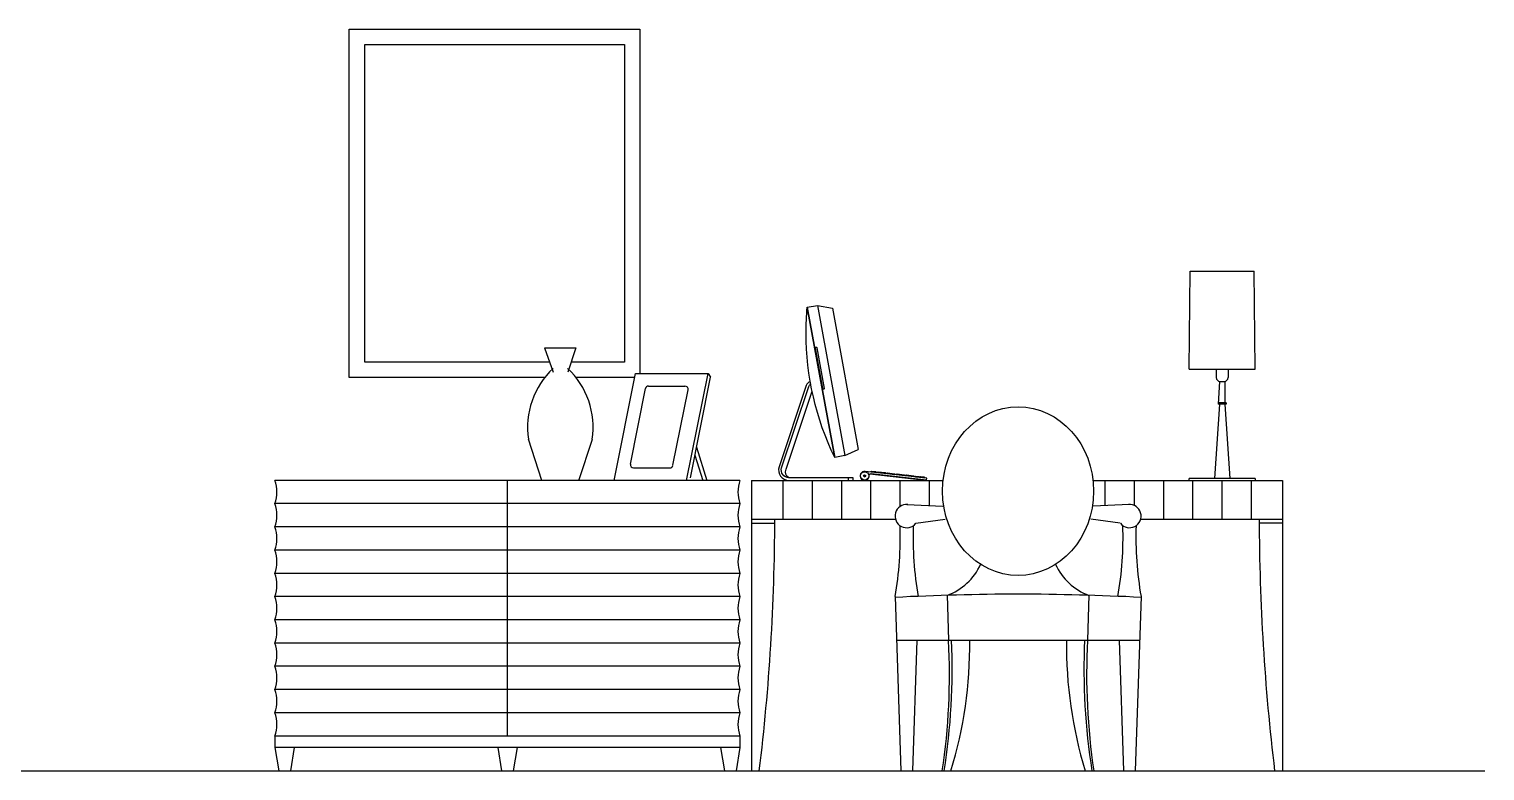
# Model space of a CAD drawing. Header units: millimetres. Extents: x 46 to 20372, y 30 to 14100.
# Drawn here: x 16615 to 20372, y 5032 to 6947 of the extents above; entities that cross this region are included whole.
import ezdxf

# ---------------------------------------------------------------- set-up
doc = ezdxf.new("R2010")
doc.units = ezdxf.units.MM
doc.layers.get('0').update_dxf_attribs({"color": 250})

msp = doc.modelspace()

# ---------------------------------------------------------------- linework, layer by layer
for p, q in [((17441.4, 6947), (18191.4, 6947)), ((17441.4, 6047), (17441.4, 6947)), ((18191.4, 6947), (18191.4, 6057.7)), ((17481.4, 6907), (18151.4, 6907)), ((17481.4, 6087), (17481.4, 6907)), ((18151.4, 6907), (18151.4, 6087)), ((19609.2, 6068.6), (19611.7, 6321.7)), ((19611.7, 6321.7), (19776.7, 6321.7)), ((19779.2, 6068.6), (19776.7, 6321.7)), ((18688.7, 6226.2), (18755.2, 5861.8)), ((17958.4, 6087), (17481.4, 6087)), ((17945.5, 6123.9), (17967.5, 6061)), ((17945.5, 6123.9), (18025.8, 6123.9)), ((18025.8, 6123.9), (18005.1, 6061)), ((18151.4, 6087), (18013.6, 6087)), ((18125.3, 5781.7), (18180.5, 6057.7)), ((18180.5, 6057.7), (18367.3, 6057.7)), ((18312.1, 5781.7), (18367.3, 6057.7)), ((18367.3, 6057.7), (18373.8, 6048)), ((19609.2, 6068.6), (19779.2, 6068.6)), ((19678.9, 6068.6), (19678.9, 6047.3)), ((19709.5, 6068.6), (19709.5, 6047.3)), ((17945.8, 6047), (17441.4, 6047)), ((18178.4, 6047), (18026.7, 6047)), ((18166.8, 5823.7), (18205.9, 6018.8)), ((18213.7, 6025.2), (18307.8, 6025.2)), ((18276.8, 5820.7), (18315.8, 6015.5)), ((18321.8, 5788.2), (18373.8, 6048)), ((19687.2, 6037.3), (19684.2, 5978.9)), ((19688.9, 6037.3), (19699.5, 6037.3)), ((19701.2, 6037.3), (19701.2, 5981.9)), ((19687.2, 5978.9), (19674.2, 5786.7)), ((19704.2, 5981.9), (19684.2, 5981.9)), ((19704.2, 5978.9), (19684.2, 5978.9)), ((19701.2, 5978.9), (19714.2, 5786.7)), ((19704.2, 5981.9), (19704.2, 5978.9)), ((17938.8, 5781.7), (17903.8, 5888.5)), ((18033.8, 5781.7), (18068.8, 5888.5)), ((18337.7, 5867.8), (18364.5, 5781.7)), ((18720.5, 5845.9), (18755.2, 5861.8)), ((18333.5, 5847), (18353.9, 5781.7)), ((18174.7, 5814.1), (18268.8, 5814.1)), ((19779.2, 5786.7), (19609.2, 5786.7)), ((19609.2, 5781.7), (19609.2, 5786.7)), ((19779.2, 5786.7), (19779.2, 5781.7)), ((18449.6, 5781.7), (17249.6, 5781.7)), ((17849.6, 5121.7), (17849.6, 5781.7)), ((18479.7, 5781.7), (18974, 5781.7)), ((18479.7, 5781.7), (18479.7, 5031.7)), ((18560.3, 5781.7), (18560.3, 5681.7)), ((18635.8, 5781.7), (18635.8, 5681.7)), ((18711.4, 5781.7), (18711.4, 5681.7)), ((18786.9, 5781.7), (18786.9, 5681.7)), ((18862.5, 5781.7), (18862.5, 5713.9)), ((18938, 5781.7), (18938, 5717)), ((19360.9, 5781.7), (19849.7, 5781.7)), ((19391.4, 5781.7), (19391.4, 5716.8)), ((19466.9, 5781.7), (19466.9, 5717)), ((19542.5, 5781.7), (19542.5, 5681.7)), ((19618, 5781.7), (19618, 5681.7)), ((19693.6, 5781.7), (19693.6, 5681.7)), ((19769.1, 5781.7), (19769.1, 5681.7)), ((19849.7, 5781.7), (19849.7, 5031.7)), ((18449.6, 5721.7), (17249.6, 5721.7)), ((18880, 5719.5), (18973.4, 5715.5)), ((19455, 5719.5), (19361.5, 5715.5)), ((18479.7, 5681.7), (18851, 5681.7)), ((18903.5, 5670.9), (18979.7, 5681.7)), ((19431.4, 5670.9), (19355.2, 5681.7)), ((19483.9, 5681.7), (19849.7, 5681.7)), ((18449.6, 5661.7), (17249.6, 5661.7)), ((18479.7, 5671.7), (18539.7, 5671.7)), ((19849.7, 5671.7), (19789.7, 5671.7)), ((18449.6, 5601.7), (17249.6, 5601.7)), ((18449.6, 5541.7), (17249.6, 5541.7)), ((18449.6, 5481.7), (17249.6, 5481.7)), ((18850, 5481.7), (18865, 5031.7)), ((18984.4, 5485.3), (18988.3, 5368.8)), ((19350.5, 5485.3), (19346.7, 5368.8)), ((19485, 5481.7), (19469.9, 5031.7)), ((18449.6, 5421.7), (17249.6, 5421.7)), ((18449.6, 5361.7), (17249.6, 5361.7)), ((18853.7, 5368.8), (19481.2, 5368.8)), ((18906.2, 5368.8), (18895, 5031.7)), ((19428.7, 5368.8), (19440, 5031.7)), ((18449.6, 5301.7), (17249.6, 5301.7)), ((18449.6, 5241.7), (17249.6, 5241.7)), ((18449.6, 5181.7), (17249.6, 5181.7)), ((18449.6, 5121.7), (17249.6, 5121.7)), ((17249.6, 5121.7), (17249.6, 5091.7)), ((18449.6, 5121.7), (18449.6, 5091.7)), ((17249.6, 5091.7), (17259.6, 5031.7)), ((18449.6, 5091.7), (17249.6, 5091.7)), ((17299.6, 5091.7), (17289.6, 5031.7)), ((17824.6, 5091.7), (17834.6, 5031.7)), ((17874.6, 5091.7), (17864.6, 5031.7)), ((18399.6, 5091.7), (18409.6, 5031.7)), ((18449.6, 5091.7), (18439.6, 5031.7)), ((46.1, 5031.7), (20372.3, 5031.7))]:
    msp.add_line(p, q)
for points in [[(18620.4, 6162.3, -0.022614), (18623.4, 6228.8), (18694.2, 5841.1, -0.113322)], [(18644.9, 6123.4, -1), (18648.3, 6124), (18667.4, 6019.2, -1), (18664, 6018.6)], [(18631.2, 6036.7, 0.23825), (18620.9, 6026.5), (18550.8, 5816.5, 0.512029), (18575.9, 5781.7), (18730, 5781.7), (18730, 5788.5), (18575.9, 5788.5, -0.512029), (18557.3, 5814.3), (18627.4, 6024.3, -0.211377), (18632.4, 6029.9, -0.002352)], [(18769.9, 5795.1, 2.414214), (18773.1, 5795.1, -1), (18773.4, 5795.4, -2.414214), (18769.6, 5795.4, -1)], [(18771.3, 5796.2, -1), (18771.7, 5796.2), (18771.7, 5793.4, -1), (18771.3, 5793.4)], [(18784.6, 5797.9, -0.222006), (18788.1, 5799.2), (18927.9, 5783.5), (18927.7, 5781.8)], [(18788.5, 5803.4), (18788.7, 5805.2, -0.414214), (18789.5, 5805.8), (18800.2, 5804.6, -0.414214), (18800.8, 5803.8), (18800.6, 5802)], [(18805.3, 5801.5), (18805.5, 5803.3, -0.414214), (18806.3, 5803.9), (18824.7, 5801.9, -0.414214), (18825.4, 5801), (18825.2, 5799.3)], [(18829.6, 5798.7), (18829.8, 5800.5, -0.414214), (18830.7, 5801.2), (18848.8, 5799.1, -0.414214), (18849.5, 5798.3), (18849.3, 5796.5)], [(18854.3, 5796), (18854.5, 5797.8, -0.414214), (18855.3, 5798.4), (18873.4, 5796.4, -0.414214), (18874, 5795.6), (18873.8, 5793.8)], [(18878.3, 5793.3), (18878.5, 5795.1, -0.414214), (18879.3, 5795.7), (18897.4, 5793.7, -0.414214), (18898.1, 5792.9), (18897.9, 5791.1)], [(18904, 5792.9), (18911.2, 5792.1, -0.200144), (18911.7, 5791.9), (18913.7, 5789.3), (18902.9, 5790.5), (18903.1, 5792.3, -0.414214)], [(18916.1, 5791.6), (18925.2, 5790.6, -0.414214), (18925.8, 5789.7), (18925.6, 5787.9), (18915, 5789.1), (18915.2, 5790.9, -0.414214)]]:
    msp.add_lwpolyline(points, format="xyb", close=True)
msp.add_lwpolyline([(18623.4, 6228.8), (18649.8, 6233.6), (18720.5, 5845.9), (18694.2, 5841.1)], close=True)
msp.add_lwpolyline([(18649.8, 6233.6), (18688.7, 6226.2)])
for points in [[(18741.9, 5781.7), (18741.9, 5788.5), (18575.9, 5788.5, -0.373815), (18568.6, 5810.5), (18635.9, 6012.2)], [(18788.1, 5799.2), (18931.2, 5783.1), (18931.7, 5787.3), (18772.8, 5805.1, 2.784253), (18783.2, 5794.4, -0.474613), (18788.2, 5799.2)]]:
    msp.add_lwpolyline(points, format="xyb")
msp.add_circle((18771.5, 5793.4), 10.7)
for centre, radius, start, end in [((18110.7, 5918.4), 209.1, 133.2339, 188.3749), ((17861.8, 5918.4), 209.1, 351.6251, 46.7661), ((18213.7, 6017.2), 8, 90, 168.6846), ((18307.8, 6017.1), 8.11, 348.6846, 90), ((19688.9, 6047.3), 10, 180, 270), ((19699.5, 6047.3), 10, 270, 0), ((18174.7, 5822.1), 8, 168.6846, 270), ((18268.8, 5822.2), 8.11, 270, 348.6846), ((17163.6, 5751.7), 91.1, 340.7711, 19.2289), ((18535.6, 5751.7), 91.1, 160.7711, 199.2289), ((17163.6, 5691.7), 91.1, 340.7711, 19.2289), ((18535.6, 5691.7), 91.1, 160.7711, 199.2289), ((18880, 5689.5), 30, 85.0776, 321.7014), ((19455, 5689.5), 30, 218.2986, 94.9224), ((13026, 5694.7), 5513.7, 353.0929, 359.8642), ((25303.4, 5694.7), 5513.7, 180.1358, 186.9071), ((17163.6, 5631.7), 91.1, 340.7711, 19.2289), ((18535.6, 5631.7), 91.1, 160.7711, 199.2289), ((17993.1, 5634.1), 870.3, 349.9116, 2.023), ((19766.8, 5634.1), 870.3, 177.977, 190.0884), ((18568.1, 5634.1), 870.3, 349.9116, 2.023), ((20341.8, 5634.1), 870.3, 177.977, 190.0884), ((17163.6, 5571.7), 91.1, 340.7711, 19.2289), ((18535.6, 5571.7), 91.1, 160.7711, 199.2289), ((18931.1, 5629.3), 153.9, 290.2465, 335.3038), ((19403.8, 5629.3), 153.9, 204.6962, 249.7535), ((17163.6, 5511.7), 91.1, 340.7711, 19.2289), ((18535.6, 5511.7), 91.1, 160.7711, 199.2289), ((19201.2, -1701.5), 7189.8, 90.26898, 92.79974), ((19133.7, -1701.5), 7189.8, 87.20026, 89.73103), ((17163.6, 5451.7), 91.1, 340.7711, 19.2289), ((18535.6, 5451.7), 91.1, 160.7711, 199.2289), ((17163.6, 5391.7), 91.1, 340.7711, 19.2289), ((18535.6, 5391.7), 91.1, 160.7711, 199.2289), ((17163.6, 5331.7), 91.1, 340.7711, 19.2289), ((18535.6, 5331.7), 91.1, 160.7711, 199.2289), ((17298.9, 5281.5), 1691.6, 351.5057, 2.9571), ((17308.2, 5294.8), 1689.2, 351.0388, 2.5111), ((17926.8, 5356.9), 1115.9, 343.055, 0.6113), ((20408.1, 5356.9), 1115.9, 179.3887, 196.945), ((21026.7, 5294.8), 1689.2, 177.4889, 188.9612), ((21036, 5281.5), 1691.6, 177.0429, 188.4943), ((17163.6, 5271.7), 91.1, 340.7711, 19.2289), ((18535.6, 5271.7), 91.1, 160.7711, 199.2289), ((17163.6, 5211.7), 91.1, 340.7711, 19.2289), ((18535.6, 5211.7), 91.1, 160.7711, 199.2289), ((17163.6, 5151.7), 91.1, 340.7711, 19.2289), ((18535.6, 5151.7), 91.1, 160.7711, 199.2289)]:
    msp.add_arc(centre, radius, start, end)
msp.add_ellipse((19167.5, 5754), major_axis=(0, -217.7), ratio=0.895659)

doc.saveas('drawing.dxf')
